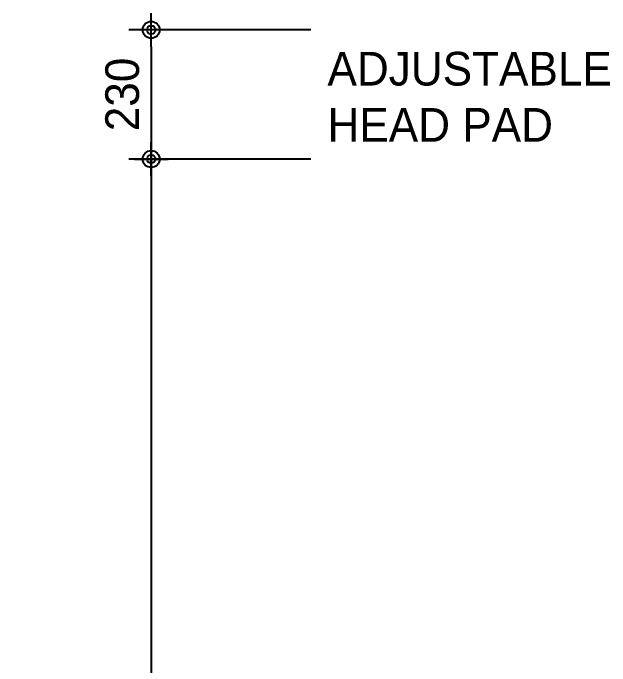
# Model space of a CAD drawing. Header units: millimetres. Extents: x 1448 to 104164, y -19509 to -89.
# Drawn here: x 32577 to 33639, y -5550 to -4387 of the extents above; entities that cross this region are included whole.
import ezdxf

# ---------------------------------------------------------------- set-up
doc = ezdxf.new("R2010")
doc.units = ezdxf.units.MM
doc.header["$LTSCALE"] = 60
doc.header["$MEASUREMENT"] = 0
doc.header["$PDSIZE"] = -10
doc.layers.get('Defpoints').update_dxf_attribs({"color": 171, "linetype": 'CONTINUOUS'})
doc.layers.add('A-text', color=3, linetype='CONTINUOUS')
doc.layers.add('DIM', color=7, linetype='CONTINUOUS')
doc.styles.add('0T-OUT', font='H2GTRE.TTF')
doc.styles.add('휘츠', font='')
doc.styles.get('휘츠').set_extended_font_data('Dotum')
doc.dimstyles.new('휘츠-M', dxfattribs={"dimscale": 100, "dimtxt": 3, "dimasz": 1.5, "dimexe": 2, "dimexo": 3, "dimgap": 1, "dimtad": 1, "dimdec": 0, "dimrnd": 0.25, "dimzin": 0, "dimdsep": 46, "dimlunit": 6, "dimtxsty": '휘츠', "dimblk": 'Z_DOT', "dimcen": 5, "dimclrd": 256, "dimclre": 256, "dimclrt": 3, "dimadec": 0, "dimazin": 0, "dimtm": 1e-09, "dimtfac": 1, "dimtdec": 0, "dimtix": 1, "dimtmove": 2, "dimatfit": 1, "dimldrblk": 'Z_DOT', "dimfxl": 1, "dimtolj": 1, "dimtzin": 0, "dimlwd": -1, "dimarcsym": 0})

# ---------------------------------------------------------------- blocks, each defined once
blk = doc.blocks.new('Z_DOT')
at = {"layer": 'DIM', "color": 0}
for p, q in [((0, -1), (0, 1)), ((-1, 0), (1, 0))]:
    blk.add_line(p, q, dxfattribs=at)
for radius in [0.5, 0.25]:
    blk.add_circle((0, 0), radius, dxfattribs=at)
blk = doc.blocks.new('*D110')
at = {"layer": 'Defpoints', "color": 0, "transparency": 16777216}
for p in [(33167, -4647.4), (32823, -7647.4), (33167, -7647.4)]:
    blk.add_point(p, dxfattribs=at)
at = {"layer": 'DIM', "lineweight": -2, "transparency": 16777216}
for p, q in [((33107, -4647.4), (32783, -4647.4)), ((33107, -7647.4), (32783, -7647.4))]:
    blk.add_line(p, q, dxfattribs=at)
at = {"layer": 'DIM', "transparency": 16777216}
blk.add_line((32823, -4677.4), (32823, -7617.4), dxfattribs=at)
at = {"layer": 'DIM', "transparency": 16777216, "xscale": 30, "yscale": 30, "zscale": 30}
for p, rotation in [((32823, -4647.4), 90), ((32823, -7647.4), 270)]:
    blk.add_blockref('Z_DOT', p, dxfattribs=dict(at, rotation=rotation))
at = {"layer": 'DIM', "color": 3, "transparency": 16777216, "insert": (32766.8, -6147.4), "char_height": 60, "attachment_point": 5, "rotation": 90, "style": '0T-OUT'}
blk.add_mtext('\\A1;DOCK SEAL HEIGHT "3,000"', dxfattribs=at)
blk = doc.blocks.new('*D111')
at = {"layer": 'Defpoints', "color": 0, "transparency": 16777216}
for p in [(33167, -4417.4), (32823, -4647.4), (33167, -4647.4)]:
    blk.add_point(p, dxfattribs=at)
at = {"layer": 'DIM', "lineweight": -2, "transparency": 16777216}
for p, q in [((33107, -4417.4), (32783, -4417.4)), ((33107, -4647.4), (32783, -4647.4))]:
    blk.add_line(p, q, dxfattribs=at)
at = {"layer": 'DIM', "transparency": 16777216}
blk.add_line((32823, -4447.4), (32823, -4617.4), dxfattribs=at)
at = {"layer": 'DIM', "transparency": 16777216, "xscale": 30, "yscale": 30, "zscale": 30}
for p, rotation in [((32823, -4417.4), 90), ((32823, -4647.4), 270)]:
    blk.add_blockref('Z_DOT', p, dxfattribs=dict(at, rotation=rotation))
at = {"layer": 'DIM', "color": 3, "transparency": 16777216, "insert": (32771.7, -4532.4), "char_height": 60, "attachment_point": 5, "rotation": 90, "style": '0T-OUT'}
blk.add_mtext('\\A1;230', dxfattribs=at)

msp = doc.modelspace()

# ---------------------------------------------------------------- texts
at = {"layer": 'A-text', "ltscale": 0.1, "insert": (33136.6, -4456.5, -19), "char_height": 60, "attachment_point": 1, "style": '0T-OUT'}
msp.add_mtext('ADJUSTABLE \\PHEAD PAD', dxfattribs=at)

# ---------------------------------------------------------------- dimensions: what is measured, and where the dimension line sits
at = {"layer": 'DIM'}
dim = msp.add_linear_dim(base=(32823, -4647.4, 19), p1=(33167, -4417.4, 19), p2=(33167, -4647.4, 19), angle=90, dimstyle='휘츠-M', override={"dimscale": 20, "dimtxsty": '0T-OUT'}, dxfattribs=at)
dim.commit()
dim.dimension.update_dxf_attribs({"geometry": '*D111', "text_midpoint": (32771.7, -4532.4, 19)})
dim = msp.add_linear_dim(base=(32823, -7647.4, 19), p1=(33167, -4647.4, 19), p2=(33167, -7647.4, 19), angle=90, text='DOCK SEAL HEIGHT "<>"', dimstyle='휘츠-M', override={"dimscale": 20, "dimtxsty": '0T-OUT'}, dxfattribs=at)
dim.commit()
dim.dimension.update_dxf_attribs({"geometry": '*D110', "text_midpoint": (32766.8, -6147.4, 19)})

doc.saveas('drawing.dxf')
